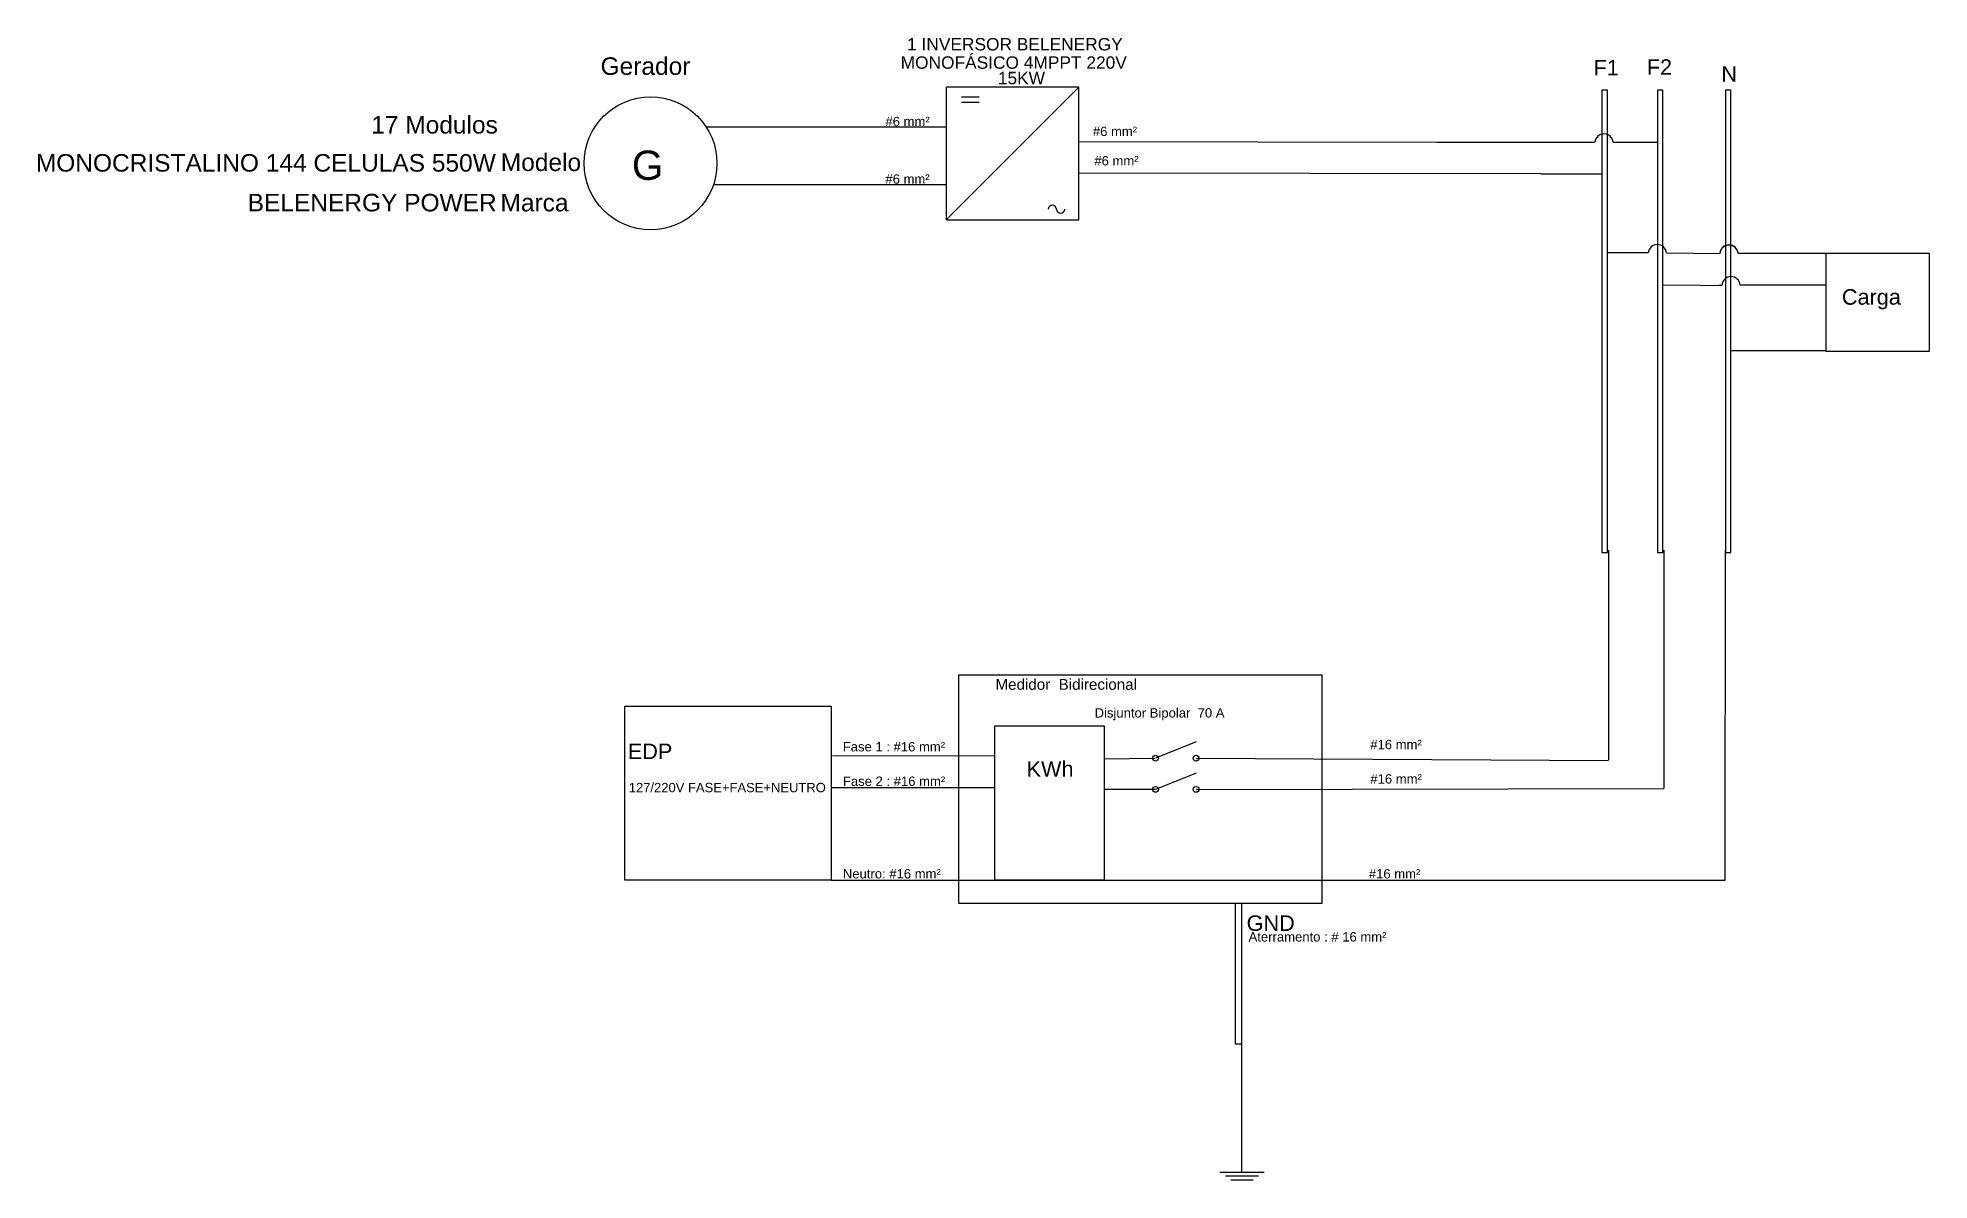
# Model space of a CAD drawing. Header units: millimetres. Extents: x 2912 to 31634, y 1382 to 18728.
import ezdxf

# ---------------------------------------------------------------- set-up
doc = ezdxf.new("R2010")
doc.units = ezdxf.units.MM
doc.styles.add('arial', font='arial.ttf')
doc.styles.get("Standard").update_dxf_attribs({"font": 'arial.ttf'})

msp = doc.modelspace()

# ---------------------------------------------------------------- linework, layer by layer
for p, q in [((18722, 17977), (16711, 17977)), ((18722, 17977), (16711, 15969)), ((16711, 15967), (16711, 17977)), ((16938, 17834), (17207, 17834)), ((18722, 15967), (18722, 17977)), ((26665, 17935), (26665, 10914)), ((26749, 17935), (26665, 17935)), ((26749, 10914), (26749, 17935)), ((27508, 17935), (27508, 12033)), ((27592, 17935), (27508, 17935)), ((27508, 17935), (27508, 10914)), ((27592, 17935), (27508, 17935)), ((27592, 12033), (27592, 17935)), ((27592, 10914), (27592, 17935)), ((28539, 17933), (28539, 12032)), ((28623, 17933), (28539, 17933)), ((28539, 17933), (28539, 10913)), ((28623, 17933), (28539, 17933)), ((28623, 12032), (28623, 17933)), ((28623, 10913), (28623, 17933)), ((16938, 17751), (17207, 17751)), ((16711, 17372), (13063, 17372)), ((24157, 17139), (18722, 17149)), ((26552, 17139), (24157, 17139)), ((26835, 17143), (27508, 17143)), ((25736, 16662), (18722, 16672)), ((25736, 16662), (26664, 16662)), ((16711, 16498), (13172, 16498)), ((16711, 15967), (18722, 15967)), ((27365, 15462), (26749, 15462)), ((27645, 15462), (28455, 15453)), ((28732, 15457), (30001, 15457)), ((30001, 15457), (30069, 15457)), ((28161, 14969), (27590, 14972)), ((28161, 14969), (28438, 14973)), ((28438, 14973), (28488, 14975)), ((28765, 14978), (29724, 14978)), ((29724, 14978), (30069, 14978)), ((28623, 13978), (30069, 13978)), ((26763, 10948), (26763, 7766)), ((27606, 10948), (27606, 7329)), ((28536, 5935), (28541, 10946)), ((26665, 10914), (26749, 10914)), ((27508, 10914), (27592, 10914)), ((28539, 10913), (28623, 10913)), ((14963, 7826), (14958, 7826)), ((17444, 7822), (14979, 7826)), ((19877, 7786), (19099, 7776)), ((20501, 8037), (19885, 7790)), ((20501, 7790), (26763, 7754)), ((20501, 7562), (19885, 7316)), ((14963, 7339), (14958, 7339)), ((17444, 7337), (14963, 7339)), ((19879, 7315), (19104, 7316)), ((20501, 7316), (27606, 7329)), ((14958, 5935), (28536, 5935))]:
    msp.add_line(p, q)
at = {"color": 3}
for p, q in [((21097, 5583), (21097, 3451)), ((21198, 3451), (21198, 5583)), ((21097, 3450), (21198, 3450)), ((21198, 1509), (21198, 3451)), ((21536, 1500), (20861, 1500)), ((21451, 1441), (20946, 1441)), ((21367, 1382), (21030, 1382))]:
    msp.add_line(p, q, dxfattribs=at)
for points in [[(30069, 15457), (31634, 15457), (31634, 13965), (30069, 13965)], [(16897, 9053), (22410, 9053), (22410, 5581), (16897, 5581)], [(11826, 8581), (14958, 8581), (14958, 5935), (11826, 5935)], [(17444, 8283), (19104, 8283), (19104, 5937), (17444, 5937)]]:
    msp.add_lwpolyline(points, close=True)
for centre, radius in [((12217, 16823), 1009), ((19885, 7790), 44), ((20501, 7790), 44), ((19885, 7316), 44), ((20501, 7316), 44)]:
    msp.add_circle(centre, radius)
for centre, radius, start, end in [((26696, 17131), 139, 4.8424, 175.1498), ((18317, 16122), 63.4, 3.9499, 176.0501), ((18444, 16130), 63.4, 183.9499, 356.0501), ((27506, 15450), 139, 4.8257, 175.1743), ((28594, 15445), 139, 4.8263, 175.1497), ((28593, 15442), 139, 4.8263, 175.1497), ((28627, 14963), 139, 4.8263, 175.1497)]:
    msp.add_arc(centre, radius, start, end)

# ---------------------------------------------------------------- texts
for s, height, p in [('1 INVERSOR BELENERGY', 188.29, (16113, 18537)), ('MONOFÁSICO 4MPPT 220V', 188.29, (16015, 18259)), ('F1', 235.4, (26538, 18158)), ('F2', 235.4, (27346, 18167)), ('15KW', 188.3, (17491, 18024)), ('N', 235, (28478, 18063)), ('#6 mm²', 142, (15784, 17388)), ('#6 mm²', 142, (18934, 17237)), ('G', 444, (11932, 16572)), ('#6 mm²', 142, (18956, 16791)), ('#6 mm²', 142, (15784, 16513)), ('Carga', 235.4, (30309, 14676)), ('Medidor  Bidirecional', 164.76, (17455, 8828)), ('Disjuntor Bipolar  70 A', 141.98, (18960, 8407)), ('#16 mm²', 142, (23147, 7926)), ('EDP', 235.4, (11872, 7775)), ('Fase 1 : #16 mm²', 141.98, (15136, 7893)), ('KWh', 235.4, (17928, 7509)), ('Fase 2 : #16 mm²', 141.98, (15138, 7369)), ('#16 mm²', 142, (23148, 7405)), ('127/220V FASE+FASE+NEUTRO', 141.22, (11886, 7273)), ('Neutro: #16 mm²', 141.98, (15137, 5964)), ('#16 mm²', 142, (23125, 5963)), ('GND', 235.4, (21269, 5167)), ('Aterramento : # 16 mm²', 141.98, (21299, 5006))]:
    msp.add_text(s, height=height).set_placement(p)
at = {"style": 'arial'}
for s, p in [('Gerador ', (11458, 18166)), ('Modelo', (9943, 16706)), ('Marca', (9938, 16093))]:
    msp.add_text(s, height=266.2, dxfattribs=at).set_placement(p)
at = {"color": 2, "style": 'arial'}
for s, height, p in [('17 Modulos', 266.2, (7975, 17275)), ('MONOCRISTALINO 144 CELULAS 550W', 266.22, (2882, 16697)), ('BELENERGY POWER', 266.22, (6099, 16093))]:
    msp.add_text(s, height=height, dxfattribs=at).set_placement(p)

doc.saveas('drawing.dxf')
